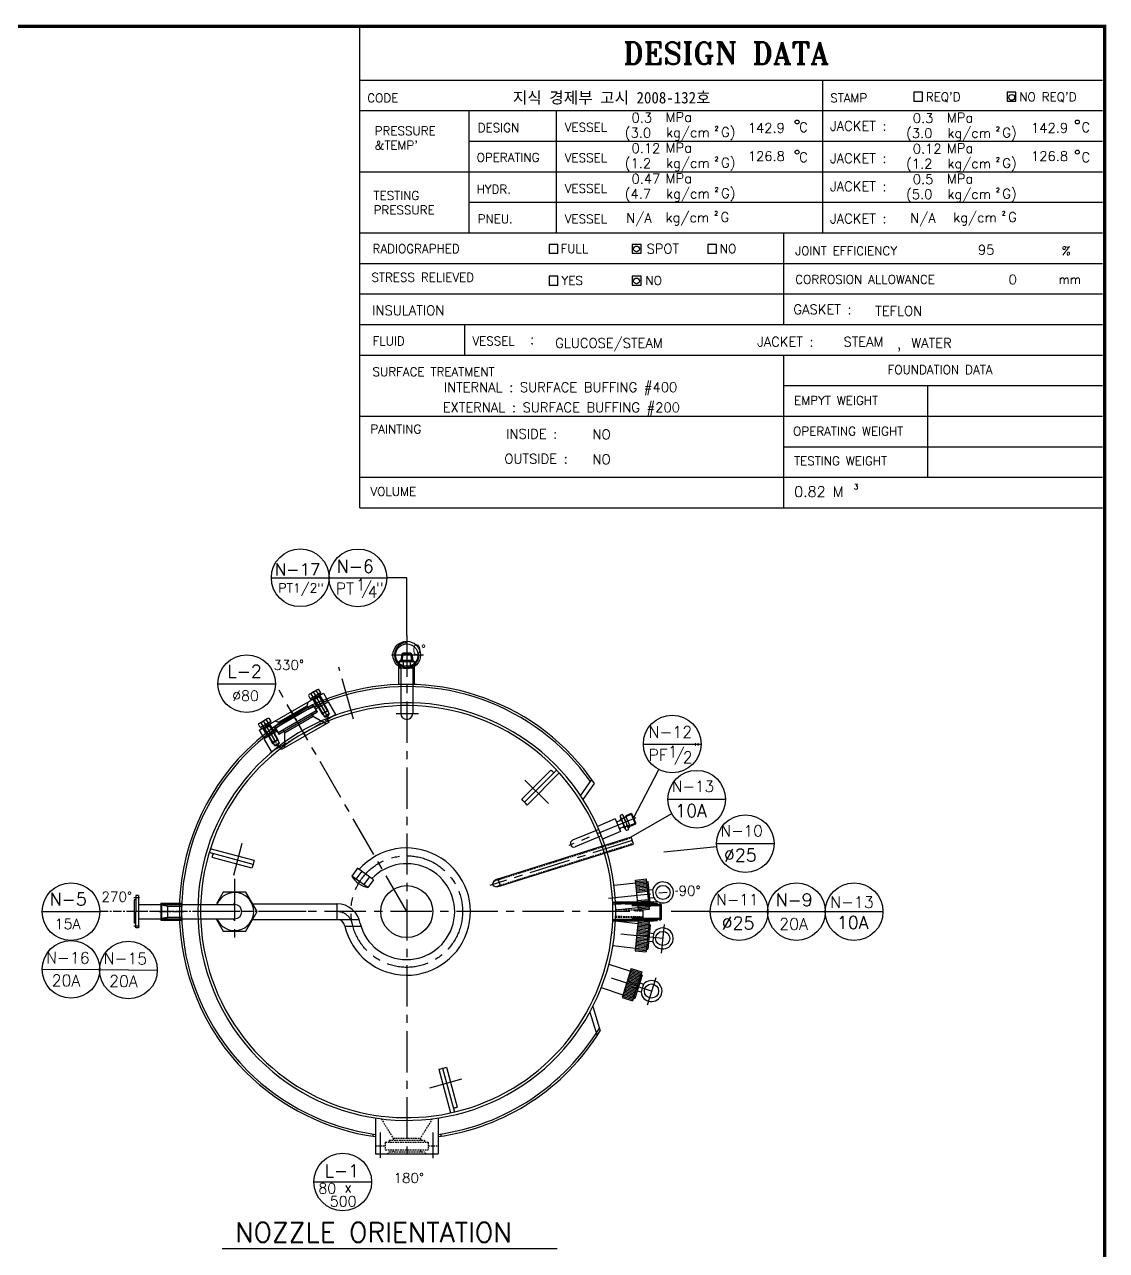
# Model space of a CAD drawing. Extents: x -3 to 5049, y -3 to 3543.
# Drawn here: x 3081 to 5049, y 1312 to 3543 of the extents above; entities that cross this region are included whole.
import ezdxf
from ezdxf.enums import TextEntityAlignment as Align

# ---------------------------------------------------------------- set-up
doc = ezdxf.new("R2010")
doc.units = 0
doc.header["$LTSCALE"] = 12
doc.header["$MEASUREMENT"] = 0
doc.linetypes.add('CENTER', pattern=[2, 1.25, -0.25, 0.25, -0.25])
doc.linetypes.add('HIDDEN', pattern=[0.375, 0.25, -0.125])
doc.layers.get('0').update_dxf_attribs({"linetype": 'CONTINUOUS'})
doc.layers.get('DEFPOINTS').update_dxf_attribs({"linetype": 'CONTINUOUS'})
for name, color, linetype in [('1', 1, 'CENTER'), ('2', 2, 'HIDDEN'), ('4', 4, 'CONTINUOUS'), ('5', 1, 'CONTINUOUS'), ('C1', 1, 'CENTER'), ('CENTER', 1, 'CENTER'), ('DIM', 2, 'CONTINUOUS'), ('HIDDEN', 2, 'HIDDEN'), ('REV', 7, 'CONTINUOUS'), ('THIN', 3, 'CONTINUOUS')]:
    doc.layers.add(name, color=color, linetype=linetype)
doc.layers.add('치수선', color=4, linetype='CONTINUOUS', lineweight=5)
doc.styles.add('H', font='')
doc.styles.add('ROMANS', font='romans.shx')
doc.styles.add('ROMANT', font='romant', dxfattribs={"height": 3.5})
doc.styles.get('H').set_extended_font_data('DotumChe')

msp = doc.modelspace()

# ---------------------------------------------------------------- hatches: boundary and pattern name
at = {"layer": 'DIM', "lineweight": -2}
h = msp.add_hatch(color=256, dxfattribs=at)
h.paths.add_polyline_path([(3596.73, 2300.52), (3598.23, 2297.92), (3606.89, 2302.92), (3605.39, 2305.52)])
h.paths.add_polyline_path([(3546.27, 2267.92), (3544.77, 2270.52), (3536.11, 2265.52), (3537.61, 2262.92)])
h = msp.add_hatch(color=256, dxfattribs=at)
h.paths.add_polyline_path([(3603.23, 2289.26), (3604.73, 2286.66), (3613.39, 2291.66), (3611.89, 2294.26)])
h.paths.add_polyline_path([(3552.77, 2256.66), (3551.27, 2259.26), (3542.61, 2254.26), (3544.11, 2251.66)])

# ---------------------------------------------------------------- linework, layer by layer
at = {"color": 7, "lineweight": -2}
msp.add_line((3691.52, 2663.38), (3691.52, 3539.79), dxfattribs=at)
at = {"color": 4, "lineweight": -2}
for p, q in [((3691.52, 3441.88), (5041.98, 3441.88)), ((4533.57, 3163.85), (4533.57, 3441.88)), ((3691.52, 3386.28), (5041.98, 3386.28)), ((3890.12, 3163.85), (3890.12, 3386.28)), ((4049, 3163.85), (4049, 3386.28)), ((3890.12, 3330.67), (5041.98, 3330.67)), ((3691.52, 3275.06), (5041.98, 3275.06)), ((3890.12, 3219.45), (5041.98, 3219.45)), ((3691.52, 3163.85), (5041.98, 3163.85)), ((4462.08, 2997.03), (4462.08, 3163.85)), ((3691.52, 3108.24), (5041.98, 3108.24)), ((3691.52, 3052.63), (5041.98, 3052.63)), ((3691.52, 2997.03), (5041.98, 2997.03)), ((3882.18, 2941.42), (3882.18, 2997.03)), ((3691.52, 2941.42), (5041.98, 2941.42)), ((4462.08, 2663.38), (4462.08, 2941.42)), ((4462.08, 2885.81), (5041.98, 2885.81)), ((4724.23, 2718.99), (4724.23, 2885.81)), ((3691.52, 2830.2), (5041.98, 2830.2)), ((4462.08, 2774.6), (5041.98, 2774.6)), ((3691.52, 2718.99), (5041.98, 2718.99)), ((4192.81, 1983.37), (4212.72, 1985.45)), ((4193.05, 1980.88), (4212.98, 1982.96)), ((4193.29, 1978.39), (4213.19, 1980.47)), ((4193.54, 1975.9), (4213.44, 1977.98)), ((4193.78, 1973.42), (4213.68, 1975.49)), ((4194.03, 1970.93), (4213.92, 1973)), ((4194.27, 1968.44), (4214.17, 1970.51)), ((4194.51, 1965.95), (4214.41, 1968.02)), ((4194.76, 1963.46), (4214.66, 1965.53)), ((4196.22, 1948.53), (4216.12, 1950.6)), ((4196.46, 1946.04), (4216.36, 1948.11)), ((4196.71, 1943.55), (4216.6, 1945.62)), ((4196.95, 1941.06), (4216.85, 1943.13)), ((4197.19, 1938.57), (4217.09, 1940.64)), ((4197.41, 1936.08), (4217.3, 1938.15)), ((4197.68, 1933.59), (4217.56, 1935.66)), ((4196.05, 1897.14), (4215.95, 1895.03)), ((4196.3, 1899.63), (4216.2, 1897.52)), ((4196.55, 1902.12), (4216.45, 1900.01)), ((4196.8, 1904.61), (4216.7, 1902.49)), ((4197.02, 1907.1), (4216.91, 1904.99)), ((4197.3, 1909.59), (4217.18, 1907.47)), ((4193.81, 1874.75), (4213.71, 1872.63)), ((4194.06, 1877.24), (4213.96, 1875.12)), ((4194.31, 1879.73), (4214.21, 1877.61)), ((4194.56, 1882.21), (4214.46, 1880.1)), ((4195.06, 1887.19), (4214.95, 1885.08)), ((4195.31, 1889.68), (4215.2, 1887.56)), ((4195.56, 1892.17), (4215.45, 1890.05)), ((4195.81, 1894.66), (4215.7, 1892.54)), ((4192.32, 1859.82), (4212.23, 1857.7)), ((4192.57, 1862.31), (4212.5, 1860.19)), ((4192.82, 1864.79), (4212.71, 1862.68)), ((4193.07, 1867.28), (4212.96, 1865.17)), ((4193.32, 1869.77), (4213.21, 1867.66)), ((4193.57, 1872.26), (4213.46, 1870.14)), ((4179.59, 1808.23), (4198.61, 1802.03)), ((4180.35, 1810.61), (4199.37, 1804.41)), ((4181.11, 1813), (4200.13, 1806.79)), ((4181.87, 1815.38), (4200.89, 1809.17)), ((4182.63, 1817.76), (4201.65, 1811.56)), ((4183.36, 1820.15), (4202.38, 1813.95)), ((4184.15, 1822.53), (4203.16, 1816.33)), ((4172.74, 1786.79), (4191.76, 1780.59)), ((4173.5, 1789.17), (4192.52, 1782.97)), ((4174.26, 1791.56), (4193.28, 1785.35)), ((4175.02, 1793.94), (4194.04, 1787.73)), ((4175.78, 1796.32), (4194.8, 1790.11)), ((4177.3, 1801.08), (4196.32, 1794.88)), ((4178.06, 1803.47), (4197.08, 1797.26)), ((4178.82, 1805.85), (4197.85, 1799.64)), ((4168.93, 1774.88), (4187.97, 1768.67)), ((4169.69, 1777.26), (4188.74, 1771.05)), ((4170.46, 1779.64), (4189.48, 1773.44)), ((4171.22, 1782.03), (4190.24, 1775.82)), ((4171.98, 1784.41), (4191, 1778.2))]:
    msp.add_line(p, q, dxfattribs=at)
at = {"lineweight": -2}
for p, q in [((3691.52, 2663.38), (5041.98, 2663.38)), ((3767.67, 2396.98), (3765.67, 2385.38)), ((3769.93, 2399.11), (3767.67, 2396.98)), ((3785.58, 2396.98), (3767.67, 2396.98)), ((3769.93, 2399.11), (3767.82, 2385.38)), ((3783.31, 2399.11), (3769.93, 2399.11)), ((3785.58, 2396.98), (3783.31, 2399.11)), ((3783.31, 2399.11), (3785.45, 2385.38)), ((3785.58, 2396.98), (3787.6, 2385.38)), ((3762.99, 2383.69), (3764.71, 2385.38)), ((3762.99, 2383.69), (3762.99, 2372.23)), ((3762.99, 2383.69), (3790.17, 2383.69)), ((3762.99, 2372.23), (3790.17, 2372.23)), ((3765.67, 2385.38), (3764.71, 2385.38)), ((3765.58, 2372.23), (3765.59, 2289.25)), ((3788.45, 2385.38), (3765.67, 2385.38)), ((3770.17, 2383.69), (3770.17, 2372.23)), ((3782.98, 2383.69), (3782.98, 2372.23)), ((3787.51, 2372.23), (3787.51, 2289.25)), ((3790.17, 2383.69), (3788.45, 2385.38)), ((3790.17, 2383.69), (3790.17, 2372.23)), ((3985.9, 2132.89), (4038.87, 2185.99)), ((3990.81, 2127.74), (4049.11, 2186.17)), ((3995.6, 2122.46), (4053.95, 2180.95)), ((4092.67, 2139.5), (4113.2, 2168.72)), ((4097.37, 2132.28), (4118.07, 2161.74)), ((4155.67, 2097.14), (4123.28, 2083.7)), ((4155.67, 2097.14), (4165.25, 2074.07)), ((4165.25, 2074.07), (4132.86, 2060.63)), ((4188.73, 2051.33), (4184.58, 2064.49)), ((3496.98, 2014.58), (3417.22, 2035.85)), ((3499.16, 2021.37), (3419.32, 2042.66)), ((3494.97, 2007.76), (3422.5, 2027.08)), ((3687.18, 2007.62), (3676.65, 1993.28)), ((3705.82, 1972.14), (3676.66, 1993.28)), ((3694.64, 2002.14), (3684.11, 1987.8)), ((3716.35, 1986.48), (3687.18, 2007.62)), ((3708.9, 1991.96), (3698.37, 1977.62)), ((3716.36, 1986.49), (3705.82, 1972.14)), ((4192.56, 1985.86), (4212.46, 1987.93)), ((4197.92, 1931.1), (4192.56, 1985.86)), ((4217.82, 1933.18), (4212.46, 1987.93)), ((4153.5, 1976.76), (4193.05, 1980.88)), ((4212.95, 1982.96), (4215.44, 1983.21)), ((4212.95, 1982.96), (4212.98, 1982.96)), ((4219.82, 1938.41), (4215.44, 1983.23)), ((4216.9, 1968.28), (4224.36, 1969.06)), ((4225.82, 1954.12), (4224.36, 1969.06)), ((3288.42, 1941.58), (3463.51, 1941.59)), ((3329.56, 1944.17), (3367.24, 1944.17)), ((3329.56, 1944.17), (3329.56, 1913.04)), ((3330.31, 1940.6), (3329.56, 1941.35)), ((3330.31, 1940.6), (3329.56, 1941.35)), ((3460.8, 1942.83), (3463.51, 1942.83)), ((3496.37, 1942.83), (3649.72, 1942.83)), ((4218.36, 1953.35), (4225.82, 1954.12)), ((3330.31, 1940.6), (3341.75, 1938.59)), ((3330.31, 1940.6), (3330.31, 1916.6)), ((3341.75, 1939.35), (3341.75, 1917.86)), ((3341.75, 1938.59), (3367.14, 1938.59)), ((4156.27, 1931.79), (4197.44, 1936.08)), ((4196.71, 1936), (4197.44, 1936.08)), ((4197.92, 1931.1), (4217.82, 1933.18)), ((4217.34, 1938.15), (4219.82, 1938.41)), ((3288.42, 1915.28), (3463.51, 1915.28)), ((3330.31, 1916.6), (3329.56, 1915.85)), ((3329.56, 1913.04), (3367.28, 1913.04)), ((3330.31, 1916.6), (3341.75, 1918.62)), ((3341.75, 1918.62), (3367.14, 1918.62)), ((3460.8, 1914.37), (3463.51, 1914.37)), ((3496.37, 1914.37), (3690.48, 1914.37)), ((4155.89, 1911.47), (4197.05, 1907.1)), ((4197.55, 1912.08), (4192.07, 1857.33)), ((4197.55, 1912.08), (4217.44, 1909.96)), ((4217.44, 1909.96), (4211.97, 1855.21)), ((4219.43, 1904.72), (4214.95, 1859.91)), ((4219.43, 1904.72), (4216.91, 1904.99)), ((4216.44, 1874.86), (4223.91, 1874.06)), ((4217.94, 1889.79), (4225.4, 1888.99)), ((4225.4, 1888.99), (4223.91, 1874.06)), ((4151.2, 1866.7), (4192.57, 1862.31)), ((4192.07, 1857.33), (4211.97, 1855.21)), ((4212.46, 1860.19), (4214.95, 1859.93)), ((4212.46, 1860.19), (4212.5, 1860.19)), ((4144.04, 1832.98), (4183.39, 1820.14)), ((4184.91, 1824.91), (4168.17, 1772.5)), ((4184.91, 1824.91), (4203.93, 1818.7)), ((4203.93, 1818.7), (4187.19, 1766.29)), ((4204.79, 1813.16), (4191.09, 1770.27)), ((4204.79, 1813.16), (4202.38, 1813.95)), ((4130.14, 1790.16), (4169.69, 1777.26)), ((4200.22, 1798.87), (4207.36, 1796.54)), ((4207.36, 1796.54), (4202.79, 1782.25)), ((4168.17, 1772.5), (4187.19, 1766.29)), ((4188.71, 1771.06), (4188.74, 1771.05)), ((4188.71, 1771.06), (4191.09, 1770.28)), ((4195.66, 1784.57), (4202.79, 1782.25)), ((4109.59, 1745.6), (4122.83, 1702.59)), ((4114.89, 1755.59), (4128.46, 1711.47)), ((3834.93, 1641.99), (3856.41, 1562.2)), ((3841.89, 1643.49), (3863.35, 1563.79)), ((3848.81, 1645.17), (3868.3, 1572.74)), ((3719.64, 1552.89), (3719.64, 1487.7)), ((3833.48, 1552.89), (3833.48, 1487.7)), ((3714.64, 1523.81), (3714.64, 1519.77)), ((3838.48, 1523.81), (3838.48, 1519.77)), ((3440.69, 1315.57), (4050.09, 1315.57))]:
    msp.add_line(p, q, dxfattribs=at)
at = {"color": 1, "linetype": 'CENTER', "lineweight": -2, "ltscale": 5}
for p, q in [((3776.56, 2430.84), (3776.56, 1487.7)), ((4232.45, 1945.6), (4151.17, 1945.6)), ((4232.45, 1942.8), (4151.29, 1942.8)), ((4182.23, 1928.6), (3312.4, 1928.6)), ((4232.45, 1911.6), (4151.17, 1911.6)), ((4232.45, 1914.4), (4151.29, 1914.4))]:
    msp.add_line(p, q, dxfattribs=at)
at = {"color": 1, "lineweight": -2, "ltscale": 5.1}
for p, q in [((3991.03, 2167.59), (4034.1, 2125.42)), ((3462.36, 1994.84), (3477.35, 2053.23)), ((3876.29, 1623.38), (3818.24, 1607.16))]:
    msp.add_line(p, q, dxfattribs=at)
at = {"color": 1, "linetype": 'CENTER', "lineweight": -2, "ltscale": 5.1}
for p, q in [((3463.51, 1988.48), (3463.51, 1870.72)), ((4143.66, 1953.11), (4269.48, 1966.21)), ((4244.59, 1904.92), (4239.39, 1853.02)), ((4242.06, 1879.68), (4149.51, 1889.41)), ((4221.72, 1783.96), (4133.21, 1812.72)), ((4229.43, 1808.13), (4213.56, 1758.44)), ((3728.16, 1526.62), (3728.16, 1480.47)), ((3823.97, 1526.62), (3823.97, 1480.12))]:
    msp.add_line(p, q, dxfattribs=at)
at = {"color": 6, "linetype": 'CENTER', "lineweight": -2, "ltscale": 5}
for p, q in [((4151.17, 1945.6), (4236.56, 1945.6)), ((4151.17, 1911.6), (4236.56, 1911.6))]:
    msp.add_line(p, q, dxfattribs=at)
at = {"color": 5, "linetype": 'Continuous', "lineweight": -2}
for p, q in [((4185.84, 1941.98), (4239.88, 1941.77)), ((4185.83, 1914.78), (4239.85, 1914.57))]:
    msp.add_line(p, q, dxfattribs=at)
at = {"color": 6, "lineweight": -2}
msp.add_line((4236.56, 1945.6), (4236.56, 1911.6), dxfattribs=at)
at = {"color": 2, "linetype": 'HIDDEN', "lineweight": -2}
for p, q in [((3730.08, 1551.46), (3751.66, 1516.28)), ((3823.04, 1551.46), (3801.46, 1516.28)), ((3719.64, 1502.17), (3737.43, 1502.17)), ((3737.43, 1509.16), (3815.69, 1509.16)), ((3737.43, 1509.16), (3737.43, 1494.82)), ((3744.54, 1512.72), (3808.58, 1512.72)), ((3744.54, 1512.72), (3744.54, 1509.16)), ((3751.66, 1516.28), (3751.66, 1512.72)), ((3751.66, 1516.28), (3801.46, 1516.28)), ((3801.46, 1516.28), (3801.46, 1512.72)), ((3808.58, 1512.72), (3808.58, 1509.16)), ((3815.69, 1509.16), (3815.69, 1494.82)), ((3815.69, 1502.17), (3833.48, 1502.17)), ((3737.43, 1494.82), (3815.69, 1494.82)), ((3740.99, 1487.7), (3744.54, 1491.26)), ((3744.54, 1491.26), (3808.58, 1491.26)), ((3751.66, 1494.82), (3751.66, 1491.26)), ((3801.46, 1494.82), (3801.46, 1491.26)), ((3812.13, 1487.7), (3808.58, 1491.26))]:
    msp.add_line(p, q, dxfattribs=at)
at = {"color": 7, "linetype": 'Continuous', "lineweight": -2}
msp.add_line((3719.64, 1487.7), (3833.48, 1487.7), dxfattribs=at)
at = {"lineweight": -2, "const_width": 6.36}
msp.add_lwpolyline([(0, 3539.79), (5045.96, 3539.79), (5045.96, 0), (0, 0), (0, 3539.79)], dxfattribs=at)
at = {"lineweight": -2}
for points in [[(3442.97, 1964.18), (3430.65, 1942.83)], [(3430.65, 1914.37), (3442.97, 1893.03), (3484.05, 1893.03), (3504.59, 1928.6), (3484.05, 1964.18), (3442.97, 1964.18)]]:
    msp.add_lwpolyline(points, dxfattribs=at)
at = {"color": 1, "linetype": 'CENTER', "lineweight": -2, "ltscale": 5}
msp.add_circle((3776.56, 1928.6), 101.5, dxfattribs=at)
at = {"lineweight": -2}
for centre in [(4242.5, 1963.4), (4242.06, 1879.68), (4221.72, 1783.96)]:
    msp.add_circle(centre, 12.91, dxfattribs=at)
for centre, radius, start, end in [((3776.56, 1928.6), 409.5, 105.50279, 180), ((3776.56, 1928.6), 413.5, 105.50279, 134.94663), ((3776.56, 1928.6), 413.5, 34.31923, 105.50279), ((3776.56, 1928.6), 409.5, 35.30162, 105.50279), ((3776.56, 1928.6), 380, 225.00171, 180), ((3776.56, 1928.6), 375, 0, 225.00171), ((3776.56, 1928.6), 413.5, 134.94663, 180), ((3776.56, 1928.6), 367.5, 43.34707, 44.45656), ((3776.56, 1928.6), 292.5, 41.51001, 44.29961), ((3776.56, 1928.6), 367.5, 163.34707, 164.45656), ((3776.56, 1928.6), 115.75, 193.11786, 138.35168), ((3776.56, 1928.6), 292.5, 161.51001, 164.29961), ((3776.46, 1928.43), 87.3, 194.40073, 136.34529), ((4242.5, 1963.4), 19.12, 209.05166, 162.84197), ((4021.11, 1929.07), 654.05, 178.67718, 181.40405), ((3649.72, 1900.15), 42.69, 8.84988, 90), ((3776.56, 1928.6), 413.5, 180, 225.00171), ((3776.56, 1928.6), 409.5, 180, 225.00171), ((3776.56, 1928.6), 380, 180, 225.00171), ((3776.56, 1928.6), 375, 225.00171, 0), ((3649.72, 1900.15), 14.23, 8.84988, 90), ((4242.06, 1879.68), 19.12, 197.03576, 150.82607), ((4221.72, 1783.96), 19.12, 185.03576, 138.82607), ((3776.56, 1928.6), 409.5, 277.98969, 328.81647), ((3776.56, 1928.6), 413.5, 277.9119, 328.32432), ((3776.56, 1928.6), 413.5, 225.00171, 262.0881), ((3776.56, 1928.6), 409.5, 225.00171, 262.01031), ((3776.56, 1928.6), 292.5, 281.51001, 284.29961), ((3776.56, 1928.6), 367.5, 283.34707, 284.45656)]:
    msp.add_arc(centre, radius, start, end, dxfattribs=at)
at = {"color": 5, "lineweight": -2}
msp.add_arc((3776.56, 1928.6), 463.5, 358.26522, 1.62804, dxfattribs=at)
at = {"color": 1, "linetype": 'CENTER', "lineweight": -2, "ltscale": 5}
msp.add_arc((3649.72, 1900.1), 28.5, 12.66386, 90, dxfattribs=at)
at = {"color": 2, "lineweight": -2}
msp.add_arc((3776.56, 1928.6), 430, 358.58335, 0.42223, dxfattribs=at)
at = {"lineweight": -2}
msp.add_ellipse((3945.2, 1981.78), major_axis=(-12.4, -3.91), ratio=0.5307692, start_param=4.712389, end_param=7.8539816, dxfattribs=at)
at = {"layer": '1', "color": 1, "linetype": 'CENTER', "lineweight": -2, "ltscale": 5.1}
msp.add_line((3679.49, 2278.57), (3653.22, 2373.25), dxfattribs=at)
at = {"layer": '1', "lineweight": -2}
for p, q in [((3545.79, 2228.38), (3632.55, 2278.47)), ((3593.78, 1928.6), (3217.92, 1928.6)), ((3326.37, 1928.6), (3370.57, 1928.6))]:
    msp.add_line(p, q, dxfattribs=at)
at = {"layer": '2', "color": 1, "linetype": 'CENTER', "lineweight": -2, "ltscale": 5}
msp.add_line((3776.56, 1928.6), (3537.41, 2343.38), dxfattribs=at)
at = {"layer": '2', "color": 2, "lineweight": -2}
for p, q in [((3935.57, 1984.25), (4185.08, 2062.91)), ((3938.73, 1974.23), (4188.24, 2052.9)), ((4156.42, 1920.06), (4189.94, 1919.77)), ((4156.53, 1932.21), (4190.05, 1931.92)), ((4189.94, 1919.77), (4206.45, 1919.62)), ((4190.03, 1930.27), (4206.54, 1930.12)), ((4156.41, 1918.41), (4189.93, 1918.12))]:
    msp.add_line(p, q, dxfattribs=at)
at = {"layer": '2', "color": 6, "lineweight": -2, "ltscale": 5}
for p, q in [((4151.29, 1942.8), (4236.56, 1942.8)), ((4151.29, 1914.4), (4236.56, 1914.4))]:
    msp.add_line(p, q, dxfattribs=at)
at = {"layer": '2', "color": 5, "linetype": 'Continuous', "lineweight": -2}
for p, q in [((4185.9, 1939.88), (4239.87, 1939.67)), ((4185.89, 1916.88), (4239.86, 1916.67))]:
    msp.add_line(p, q, dxfattribs=at)
at = {"layer": '4', "color": 4, "lineweight": -2}
for p, q in [((3530.81, 2536.08), (3635.32, 2536.08)), ((3635.32, 2536.08), (3739.83, 2536.08)), ((3432.91, 2343.38), (3537.41, 2343.38)), ((4207.09, 2233.55), (4311.6, 2233.52)), ((4251.66, 2133.08), (4356.17, 2133.08)), ((4186.54, 2106.16), (4175.47, 2101.57)), ((4193.43, 2089.56), (4182.36, 2084.96)), ((4340.18, 2052.25), (4444.69, 2052.25)), ((3113.41, 1928.6), (3217.92, 1928.6)), ((4328.74, 1928.6), (4433.25, 1928.6)), ((4433.25, 1928.6), (4537.76, 1928.6)), ((4537.76, 1928.6), (4642.26, 1928.6)), ((3113.64, 1824.09), (3218.14, 1822.95)), ((3218.14, 1822.95), (3322.64, 1821.82)), ((3607.69, 1436.72), (3712.2, 1436.72))]:
    msp.add_line(p, q, dxfattribs=at)
at = {"layer": '4', "lineweight": -2}
for p, q in [((3776.56, 2536.08), (3739.83, 2536.08)), ((3776.56, 2430.84), (3776.56, 2536.08)), ((4188.6, 2097.29), (4235.17, 2186.97)), ((4164.83, 2094.45), (4166.28, 2097.65)), ((4157.11, 2093.68), (4160.25, 2092.55)), ((4157.33, 2093.14), (4159.66, 2092.3)), ((4157.56, 2092.6), (4159.06, 2092.06)), ((4157.78, 2092.05), (4158.47, 2091.81)), ((4163.98, 2077.12), (4165.23, 2080.55)), ((4165.42, 2094.7), (4166.5, 2097.1)), ((4166.01, 2094.94), (4166.73, 2096.55)), ((4166.59, 2095.18), (4166.96, 2096)), ((4173.31, 2080.71), (4169.52, 2082.34)), ((4173.07, 2081.29), (4170.08, 2082.57)), ((4172.83, 2081.86), (4170.64, 2082.8)), ((4172.59, 2082.44), (4171.2, 2083.03)), ((4172.35, 2083.01), (4171.76, 2083.27)), ((4180.23, 2082.95), (4180.76, 2084.41)), ((4180.6, 2082.06), (4181.57, 2084.75)), ((4180.97, 2081.17), (4182.39, 2085.09)), ((3649.72, 1942.83), (3649.72, 1914.37)), ((3663.78, 1902.33), (3693.36, 1902.33))]:
    msp.add_line(p, q, dxfattribs=at)
at = {"layer": '4', "color": 1, "linetype": 'CENTER', "lineweight": -2, "ltscale": 5.1}
for p, q in [((3806.8, 2395.34), (3748.73, 2395.5)), ((3757.38, 2289.25), (3797.97, 2289.25)), ((4193.31, 2099.24), (4071.56, 2048.71))]:
    msp.add_line(p, q, dxfattribs=at)
at = {"layer": '4', "color": 6, "lineweight": -2}
for p, q in [((3762.19, 2341.93), (3762.28, 2374.78)), ((3790.65, 2341.85), (3790.73, 2374.7))]:
    msp.add_line(p, q, dxfattribs=at)
at = {"layer": '4', "color": 7, "lineweight": -2}
for p, q in [((4168.64, 2105.22), (4164.78, 2103.62)), ((4164.78, 2103.62), (4164.86, 2101.06)), ((4164.86, 2101.06), (4169.69, 2089.43)), ((4171.14, 2098.91), (4167.49, 2097.39)), ((4168.64, 2105.22), (4170.4, 2103.36)), ((4170.4, 2103.36), (4175.22, 2091.73)), ((4175.77, 2100.83), (4172.08, 2099.3)), ((4184.58, 2106.97), (4174.89, 2102.95)), ((4182.93, 2083.58), (4174.89, 2102.95)), ((4192.62, 2087.6), (4184.58, 2106.97)), ((4184.58, 2106.97), (4186.54, 2106.16)), ((4193.43, 2089.56), (4186.54, 2106.16)), ((4125.79, 2078.25), (4078.16, 2058.47)), ((4157.97, 2091.6), (4167.2, 2095.43)), ((4162.95, 2079.61), (4172.17, 2083.44)), ((4174.51, 2077.81), (4169.69, 2089.43)), ((4177.42, 2083.78), (4173.77, 2082.26)), ((4176.27, 2075.94), (4174.51, 2077.81)), ((4180.05, 2080.11), (4175.22, 2091.73)), ((4180.13, 2077.54), (4176.27, 2075.94)), ((4182.05, 2085.7), (4178.36, 2084.17)), ((4180.13, 2077.54), (4180.05, 2080.11)), ((4192.62, 2087.6), (4182.93, 2083.58)), ((4192.62, 2087.6), (4193.43, 2089.56)), ((3943.12, 1988.36), (4184.58, 2064.49)), ((4130.77, 2066.25), (4083.13, 2046.48)), ((3947.27, 1975.19), (4188.73, 2051.33)), ((3281.01, 1949.73), (3281.01, 1907.48)), ((3283.61, 1949.73), (3281.01, 1949.73)), ((3283.61, 1958.16), (3283.61, 1928.6)), ((3288.42, 1958.16), (3283.61, 1958.16)), ((3288.42, 1958.16), (3288.42, 1899.04)), ((3283.61, 1899.04), (3283.61, 1928.6)), ((3283.61, 1907.48), (3281.01, 1907.48)), ((3288.42, 1899.04), (3283.61, 1899.04))]:
    msp.add_line(p, q, dxfattribs=at)
at = {"layer": '4', "color": 1, "linetype": 'CENTER', "lineweight": -2, "ltscale": 5}
msp.add_line((4186.66, 2057.91), (3927.57, 1976.22), dxfattribs=at)
at = {"layer": '4', "color": 1, "linetype": 'CENTER', "lineweight": -2}
for p, q in [((3280.19, 1954.52), (3290.82, 1954.52)), ((3280.19, 1902.69), (3290.82, 1902.69))]:
    msp.add_line(p, q, dxfattribs=at)
at = {"layer": '4', "color": 2, "lineweight": -2}
for p, q in [((4190.05, 1931.92), (4206.56, 1931.77)), ((4189.93, 1918.12), (4206.44, 1917.97))]:
    msp.add_line(p, q, dxfattribs=at)
at = {"layer": '4', "lineweight": -2}
for points in [[(4698.68, 3419.63), (4698.68, 3403.74), (4714.57, 3403.74), (4714.57, 3419.63)], [(4868.65, 3419.63), (4868.65, 3403.74), (4884.54, 3403.74), (4884.54, 3419.63)], [(4035.34, 3142.93), (4035.34, 3127.04), (4051.22, 3127.04), (4051.22, 3142.93)], [(4186.81, 3142.93), (4186.81, 3127.04), (4202.7, 3127.04), (4202.7, 3142.93)], [(4324.25, 3142.93), (4324.25, 3127.04), (4340.13, 3127.04), (4340.13, 3142.93)], [(4035.34, 3084.74), (4035.34, 3068.86), (4051.22, 3068.86), (4051.22, 3084.74)], [(4186.81, 3084.74), (4186.81, 3068.86), (4202.7, 3068.86), (4202.7, 3084.74)]]:
    msp.add_lwpolyline(points, close=True, dxfattribs=at)
for centre, radius in [((4876.78, 3410.4), 5.24), ((4486.56, 3365.49), 3.56), ((4996.16, 3365.49), 3.56), ((4486.56, 3310.74), 3.56), ((4996.16, 3310.74), 3.56), ((4194.43, 3134.56), 5.24), ((4194.43, 3076.41), 5.24), ((3582.85, 2536.08), 52.47), ((3687.79, 2535.94), 52.47), ((3485.38, 2343.24), 52.47), ((4259.35, 2233.53), 52.47), ((4303.92, 2133.08), 52.47), ((4392.44, 2052.25), 52.47), ((3165.89, 1928.47), 52.47), ((4381, 1928.6), 52.47), ((4485.28, 1928.6), 52.47), ((4590.23, 1928.6), 52.47), ((3165.89, 1823.52), 52.47), ((3270.39, 1822.39), 52.47), ((3660.16, 1436.59), 52.47)]:
    msp.add_circle(centre, radius, dxfattribs=at)
at = {"layer": '4', "color": 6, "lineweight": -2}
for radius in [25.11, 20.37]:
    msp.add_circle((3776.56, 2395.42), radius, dxfattribs=at)
at = {"layer": '4', "color": 7, "lineweight": -2}
msp.add_circle((3776.56, 1928.6), 47.23, dxfattribs=at)
at = {"layer": '4', "color": 6, "lineweight": -2}
msp.add_arc((3776.56, 2395.42), 22.37, 89.84773, 359.84773, dxfattribs=at)
at = {"layer": '4', "color": 7, "lineweight": -2}
for centre, radius, start, end in [((3776.55, 2289.25), 10.96, 180, 0), ((4174.04, 2105), 9.99, 203.19339, 228.90448), ((4200.55, 2102.25), 33.42, 188.35327, 202.54191), ((4161.12, 2099.64), 9.99, 356.17935, 21.89044), ((4144.35, 2078.92), 33.42, 22.54191, 36.73055), ((4200.55, 2102.25), 33.42, 202.54191, 216.73055), ((4183.78, 2081.53), 9.99, 176.17935, 201.89044), ((4144.35, 2078.92), 33.42, 8.35327, 22.54191), ((4170.86, 2076.17), 9.99, 23.19339, 48.90448), ((4080.65, 2052.48), 6.49, 112.54191, 292.54191), ((3715.72, 2016.5), 45.44, 210.72898, 257.42624), ((3463.51, 1928.44), 13.15, 270, 90)]:
    msp.add_arc(centre, radius, start, end, dxfattribs=at)
at = {"layer": '4', "lineweight": -2}
msp.add_arc((3463.51, 1928.6), 34.68, 204.22196, 155.77804, dxfattribs=at)
at = {"layer": '5', "lineweight": -2}
for p, q in [((3329.7, 1941.47), (3341.75, 1939.35)), ((3341.75, 1939.35), (3343.9, 1938.59)), ((3329.7, 1915.74), (3341.75, 1917.86)), ((3341.75, 1917.86), (3343.9, 1918.62))]:
    msp.add_line(p, q, dxfattribs=at)
at = {"layer": 'C1', "lineweight": -2}
msp.add_line((3947.27, 1975.19), (3943.12, 1988.36), dxfattribs=at)
at = {"layer": 'CENTER', "lineweight": -2}
for p, q in [((3606.67, 2328.3), (3628.26, 2290.9)), ((3610.67, 2321.37), (3612.26, 2318.62)), ((3621.16, 2303.21), (3610.77, 2321.19)), ((3619.77, 2305.61), (3633.36, 2282.08)), ((3515.74, 2275.8), (3537.33, 2238.4)), ((3565.31, 2294.94), (3593.94, 2245.34)), ((3519.74, 2268.87), (3521.33, 2266.12)), ((3530.23, 2250.71), (3519.84, 2268.69)), ((3528.84, 2253.11), (3542.43, 2229.58))]:
    msp.add_line(p, q, dxfattribs=at)
at = {"layer": 'DEFPOINTS', "color": 0, "linetype": 'ByBlock', "lineweight": -2}
for p in [(3329.56, 1944.17), (3329.56, 1913.04)]:
    msp.add_point(p, dxfattribs=at)
at = {"layer": 'DIM', "lineweight": -2}
for p, q in [((3613.84, 2332.33), (3599.59, 2324.11)), ((3602.39, 2324.74), (3605.97, 2318.55)), ((3610.15, 2320.97), (3614.25, 2319.87)), ((3611.89, 2330.23), (3615.47, 2324.04)), ((3618.41, 2319.96), (3608.02, 2313.96)), ((3608.68, 2320.12), (3612.78, 2319.02)), ((3508.66, 2271.61), (3522.91, 2279.83)), ((3520.96, 2277.73), (3524.53, 2271.54)), ((3632.94, 2294.8), (3622.55, 2288.8)), ((3511.46, 2272.24), (3515.03, 2266.05)), ((3517.09, 2261.46), (3527.48, 2267.46)), ((3520.35, 2269.12), (3519.25, 2265.02)), ((3521.82, 2269.97), (3520.72, 2265.87)), ((3531.61, 2236.3), (3542.01, 2242.3))]:
    msp.add_line(p, q, dxfattribs=at)
for points in [[(3620.22, 2326.78), (3616.64, 2332.97, 0.3094011), (3611.89, 2330.23, 0.1547005), (3602.39, 2324.74, 0.3094011), (3597.64, 2322), (3601.22, 2315.81), (3620.22, 2326.78)], [(3510.28, 2263.31), (3506.71, 2269.5, -0.3094011), (3511.46, 2272.24, -0.1547005), (3520.96, 2277.73, -0.3094011), (3525.71, 2280.47), (3529.28, 2274.28), (3510.28, 2263.31)]]:
    msp.add_lwpolyline(points, format="xyb", dxfattribs=at)
for points in [[(3619.64, 2326.44), (3621.14, 2323.84), (3603.3, 2313.54), (3601.8, 2316.14), (3619.64, 2326.44)], [(3615.91, 2324.29), (3632.94, 2294.8), (3632.59, 2293.51), (3623.84, 2288.46), (3622.55, 2288.8), (3605.52, 2318.29)], [(3510.86, 2263.64), (3512.36, 2261.04), (3530.2, 2271.34), (3528.7, 2273.94), (3510.86, 2263.64)], [(3514.59, 2265.79), (3531.61, 2236.3), (3532.91, 2235.96), (3541.66, 2241.01), (3542.01, 2242.3), (3524.98, 2271.79)]]:
    msp.add_lwpolyline(points, dxfattribs=at)
at = {"layer": 'HIDDEN', "lineweight": -2}
for p, q in [((3616, 2324.34), (3617.5, 2321.74)), ((3605.43, 2318.24), (3606.93, 2315.64)), ((3514.5, 2265.74), (3516, 2263.14)), ((3525.07, 2271.84), (3526.57, 2269.24))]:
    msp.add_line(p, q, dxfattribs=at)
at = {"layer": 'REV', "lineweight": -2}
for p, q in [((3508.29, 2258.69), (3625.21, 2326.19)), ((3626.21, 2309.45), (3618.71, 2322.44)), ((3625.21, 2326.19), (3632.71, 2313.2)), ((3535.68, 2265.27), (3605.82, 2305.77)), ((3536.11, 2265.52), (3605.39, 2305.52)), ((3537.61, 2262.92), (3606.89, 2302.92)), ((3537.61, 2262.92), (3606.89, 2302.92)), ((3543.27, 2273.11), (3595.23, 2303.11)), ((3595.23, 2303.11), (3597.06, 2309.94)), ((3596.73, 2300.52), (3595.23, 2303.11)), ((3596.73, 2300.52), (3598.23, 2297.92)), ((3605.39, 2305.52), (3606.89, 2302.92)), ((3613.22, 2301.95), (3605.72, 2314.94)), ((3609.32, 2299.7), (3605.82, 2305.77)), ((3606.89, 2302.92), (3611.89, 2294.26)), ((3632.71, 2313.2), (3608.89, 2299.45)), ((3634.21, 2310.61), (3610.39, 2296.86)), ((3616.02, 2300.11), (3623.52, 2287.12)), ((3616.89, 2300.61), (3626.89, 2283.29)), ((3625.55, 2305.61), (3635.55, 2288.29)), ((3626.41, 2306.11), (3633.91, 2293.12)), ((3647.71, 2287.22), (3634.21, 2310.61)), ((3542.61, 2254.26), (3611.89, 2294.26)), ((3542.61, 2254.26), (3611.89, 2294.26)), ((3543.68, 2251.41), (3613.82, 2291.91)), ((3544.11, 2251.66), (3613.39, 2291.66)), ((3554.27, 2254.06), (3606.23, 2284.06)), ((3603.23, 2289.26), (3604.73, 2286.66)), ((3604.73, 2286.66), (3606.23, 2284.06)), ((3606.23, 2284.06), (3630.23, 2270.21)), ((3610.82, 2297.11), (3613.82, 2291.91)), ((3611.89, 2294.26), (3613.39, 2291.66)), ((3624.39, 2287.62), (3623.52, 2287.12)), ((3623.52, 2287.12), (3624.68, 2287.12)), ((3635.55, 2288.29), (3626.89, 2283.29)), ((3626.89, 2283.29), (3632.66, 2283.29)), ((3647.71, 2287.22), (3632.55, 2278.47)), ((3635.55, 2273.28), (3632.55, 2278.47)), ((3635.55, 2288.29), (3632.66, 2283.29)), ((3633.91, 2293.12), (3633.05, 2292.62)), ((3633.91, 2293.12), (3633.34, 2292.12)), ((3508.29, 2258.69), (3515.79, 2245.7)), ((3522.29, 2249.45), (3514.79, 2262.44)), ((3539.61, 2259.45), (3515.79, 2245.7)), ((3541.11, 2256.86), (3517.29, 2243.11)), ((3535.28, 2256.95), (3527.78, 2269.94)), ((3535.48, 2253.61), (3542.98, 2240.62)), ((3539.18, 2259.2), (3535.68, 2265.27)), ((3536.11, 2265.52), (3537.61, 2262.92)), ((3543.27, 2273.11), (3536.44, 2274.94)), ((3537.61, 2262.92), (3542.61, 2254.26)), ((3540.68, 2256.61), (3543.68, 2251.41)), ((3542.61, 2254.26), (3544.11, 2251.66)), ((3544.77, 2270.52), (3543.27, 2273.11)), ((3544.77, 2270.52), (3546.27, 2267.92)), ((3635.55, 2273.28), (3548.95, 2223.28)), ((3551.27, 2259.26), (3552.77, 2256.66)), ((3552.77, 2256.66), (3554.27, 2254.06)), ((3554.27, 2254.06), (3554.27, 2226.35)), ((3530.79, 2219.72), (3517.29, 2243.11)), ((3525.09, 2247.61), (3532.59, 2234.62)), ((3525.95, 2248.11), (3535.95, 2230.79)), ((3532.59, 2234.62), (3533.45, 2235.12)), ((3532.59, 2234.62), (3533.74, 2234.62)), ((3534.61, 2253.11), (3544.61, 2235.79)), ((3535.95, 2230.79), (3544.61, 2235.79)), ((3544.61, 2235.79), (3541.73, 2230.79)), ((3542.11, 2240.12), (3542.98, 2240.62)), ((3542.98, 2240.62), (3542.4, 2239.62)), ((3530.79, 2219.72), (3545.95, 2228.47)), ((3535.95, 2230.79), (3541.73, 2230.79)), ((3548.95, 2223.28), (3545.95, 2228.47))]:
    msp.add_line(p, q, dxfattribs=at)
at = {"layer": 'THIN', "lineweight": -2}
for points in [[(3617.59, 2321.38), (3617.59, 2319.49), (3632.59, 2293.51)], [(3607.2, 2315.38), (3608.84, 2314.44), (3623.84, 2288.46)], [(3516.27, 2262.88), (3517.91, 2261.94), (3532.91, 2235.96)], [(3526.66, 2268.88), (3526.66, 2266.99), (3541.66, 2241.01)]]:
    msp.add_lwpolyline(points, dxfattribs=at)
at = {"layer": '치수선', "lineweight": -2}
for p, q in [((4184.58, 2064.49), (4258.42, 2106.93)), ((4244.16, 2037.17), (4340.24, 2046.94)), ((4328.74, 1928.6), (4257.53, 1928.6))]:
    msp.add_line(p, q, dxfattribs=at)

# ---------------------------------------------------------------- texts
at = {"lineweight": -2, "style": 'ROMANS'}
msp.add_text('NOZZLE ORIENTATION', height=35.574, dxfattribs=at).set_placement((3464.33, 1327.04))
at = {"layer": '4', "color": 7, "lineweight": -2, "style": 'ROMANT'}
msp.add_text('DESIGN DATA', height=39.7194, dxfattribs=at).set_placement((4170.18, 3470.89))
at = {"layer": '4', "lineweight": -2}
for s, height, style, p in [('CODE', 15.888, 'ROMANS', (3704.7, 3401.36)), ('지식 경제부 고시 2008-132호', 20.9719, 'H', (3969.52, 3399.4)), ('STAMP', 15.888, 'ROMANS', (4546.82, 3401.36)), ("REQ'D", 15.888, 'ROMANS', (4720.65, 3403.29)), ("NO REQ'D", 15.888, 'ROMANS', (4890.62, 3403.29)), ('0.3', 17.477, 'ROMANS', (4185.29, 3364.73)), ('MPa', 17.477, 'ROMANS', (4247.41, 3365.6)), ('0.3', 17.477, 'ROMANS', (4696.85, 3363.86)), ('MPa', 17.477, 'ROMANS', (4758.97, 3364.73)), ('PRESSURE', 15.888, 'ROMANS', (3718.22, 3341.48)), ('DESIGN', 15.888, 'ROMANS', (3905.57, 3347.28)), ('VESSEL', 15.888, 'ROMANS', (4063.95, 3347.99)), ('(3.0', 17.477, 'ROMANS', (4173.11, 3337.32)), ('kg/cm', 17.477, 'ROMANS', (4248.28, 3337.78)), ('2', 7.94, 'ROMANS', (4336.74, 3349.78)), ('G)', 17.477, 'ROMANS', (4348.15, 3338.44)), ('142.9', 17.477, 'ROMANS', (4396.88, 3346.06)), ('C', 17.48, 'ROMANS', (4490.23, 3347.35)), ('JACKET :', 17.477, 'ROMANS', (4546.44, 3349.65)), ('(3.0', 17.477, 'ROMANS', (4684.67, 3336.45)), ('kg/cm', 17.477, 'ROMANS', (4759.84, 3336.91)), ('2', 7.94, 'ROMANS', (4848.3, 3348.91)), ('G)', 17.477, 'ROMANS', (4859.71, 3337.57)), ('142.9', 17.477, 'ROMANS', (4911.94, 3346.06)), ('C', 17.48, 'ROMANS', (5003.62, 3347.35)), ("&TEMP'", 15.888, 'ROMANS', (3718.22, 3315.38)), ('0.12', 17.477, 'ROMANS', (4185.29, 3309.12)), ('MPa', 17.477, 'ROMANS', (4247.41, 3309.99)), ('0.12', 17.477, 'ROMANS', (4696.85, 3308.25)), ('MPa', 17.477, 'ROMANS', (4758.97, 3309.12)), ('OPERATING', 15.888, 'ROMANS', (3903.64, 3293.2)), ('VESSEL', 15.888, 'ROMANS', (4063.95, 3292.39)), ('(1.2', 17.477, 'ROMANS', (4173.11, 3281.71)), ('kg/cm', 17.477, 'ROMANS', (4248.28, 3282.17)), ('2', 7.94, 'ROMANS', (4336.74, 3294.17)), ('G)', 17.477, 'ROMANS', (4348.15, 3282.83)), ('126.8', 17.477, 'ROMANS', (4396.88, 3294.67)), ('C', 17.48, 'ROMANS', (4490.23, 3292.59)), ('JACKET :', 17.477, 'ROMANS', (4546.44, 3290.81)), ('kg/cm', 17.477, 'ROMANS', (4759.84, 3281.3)), ('G)', 17.477, 'ROMANS', (4859.71, 3281.96)), ('126.8', 17.477, 'ROMANS', (4911.94, 3294.67)), ('C', 17.48, 'ROMANS', (5003.62, 3292.59)), ('(1.2', 17.477, 'ROMANS', (4684.67, 3280.84)), ('2', 7.94, 'ROMANS', (4848.3, 3293.3)), ('0.47', 17.477, 'ROMANS', (4185.29, 3253.52)), ('MPa', 17.477, 'ROMANS', (4247.41, 3254.39)), ('0.5', 17.477, 'ROMANS', (4696.85, 3252.65)), ('MPa', 17.477, 'ROMANS', (4758.97, 3253.52)), ('TESTING', 15.888, 'ROMANS', (3716.29, 3223.66)), ('HYDR.', 15.888, 'ROMANS', (3903.64, 3235.25)), ('VESSEL', 15.888, 'ROMANS', (4063.95, 3236.78)), ('(4.7', 17.477, 'ROMANS', (4173.11, 3226.1)), ('kg/cm', 17.477, 'ROMANS', (4248.28, 3226.56)), ('2', 7.94, 'ROMANS', (4336.74, 3238.57)), ('G)', 17.477, 'ROMANS', (4348.15, 3227.22)), ('JACKET :', 17.477, 'ROMANS', (4546.44, 3239.71)), ('(5.0', 17.477, 'ROMANS', (4684.67, 3225.23)), ('kg/cm', 17.477, 'ROMANS', (4759.84, 3225.69)), ('2', 7.94, 'ROMANS', (4848.3, 3237.7)), ('G)', 17.477, 'ROMANS', (4859.71, 3226.35)), ('PRESSURE', 15.888, 'ROMANS', (3716.29, 3197.56)), ('PNEU.', 15.888, 'ROMANS', (3905.57, 3181.17)), ('VESSEL', 15.888, 'ROMANS', (4063.95, 3181.17)), ('N/A', 17.477, 'ROMANS', (4175.66, 3182.09)), ('kg/cm', 17.477, 'ROMANS', (4247.41, 3183.12)), ('2', 7.94, 'ROMANS', (4335.87, 3195.13)), ('G', 17.48, 'ROMANS', (4347.28, 3183.78)), ('JACKET :', 17.477, 'ROMANS', (4546.44, 3181.04)), ('N/A', 17.477, 'ROMANS', (4692.18, 3182.09)), ('kg/cm', 17.477, 'ROMANS', (4770.39, 3183.12)), ('2', 7.94, 'ROMANS', (4858.85, 3195.13)), ('G', 17.48, 'ROMANS', (4870.26, 3183.78)), ('RADIOGRAPHED', 15.8878, 'ROMANS', (3714.36, 3127.09)), ('FULL', 15.888, 'ROMANS', (4056.23, 3127.09)), ('SPOT', 17.477, 'ROMANS', (4212.59, 3126.13)), ('NO', 15.888, 'ROMANS', (4345.95, 3127.09)), ('JOINT EFFICIENCY', 15.8878, 'ROMANS', (4483.08, 3123.23)), ('95', 17.477, 'ROMANS', (4815.34, 3124.31)), ('%', 15.89, 'ROMANS', (4967.88, 3123.23)), ('STRESS RELIEVED', 15.8878, 'ROMANS', (3712.43, 3074.94)), ('YES', 15.888, 'ROMANS', (4058.16, 3069.15)), ('NO', 15.888, 'ROMANS', (4210.74, 3069.15)), ('CORROSION ALLOWANCE', 15.8878, 'ROMANS', (4483.08, 3071.08)), ('0', 17.48, 'ROMANS', (4871.28, 3070.21)), ('mm', 15.888, 'ROMANS', (4962.08, 3071.08)), ('INSULATION', 17.477, 'ROMANS', (3713.83, 3014)), ('GASKET : ', 17.477, 'ROMANS', (4479.79, 3015.77)), ('TEFLON', 17.477, 'ROMANS', (4628.61, 3012.93)), ('FLUID', 15.888, 'ROMANS', (3714.36, 2959.05)), ('VESSEL', 15.888, 'ROMANS', (3895.92, 2959.05)), (':', 17.48, 'ROMANS', (4000.68, 2961.3)), ('GLUCOSE/STEAM', 17.4765, 'ROMANS', (4046.49, 2954.56)), ('JACKET :', 17.477, 'ROMANS', (4413.89, 2956.87)), ('STEAM', 17.477, 'ROMANS', (4570.86, 2956.87)), ('WATER', 17.477, 'ROMANS', (4694.21, 2954.56)), (',', 17.48, 'ROMANS', (4668.5, 2953.13)), ('FOUNDATION DATA', 15.8878, 'ROMANS', (4651.12, 2906.9)), ('SURFACE TREATMENT', 15.8878, 'ROMANS', (3714.36, 2903.04)), ('INTERNAL : SURFACE BUFFING #400', 17.4765, 'ROMANS', (3843.83, 2874.13)), ('EXTERNAL : SURFACE BUFFING #200', 17.4765, 'ROMANS', (3841.99, 2837.38)), ('EMPYT WEIGHT', 15.8878, 'ROMANS', (4481.15, 2850.89)), ('PAINTING', 15.888, 'ROMANS', (3710.5, 2798.74)), ('INSIDE : ', 17.477, 'ROMANS', (3957.4, 2789.21)), ('OPERATING WEIGHT', 15.8878, 'ROMANS', (4479.22, 2794.88)), ('OUTSIDE :', 17.477, 'ROMANS', (3954.11, 2743.93)), ('TESTING WEIGHT', 15.8878, 'ROMANS', (4481.15, 2740.8)), ('VOLUME', 15.888, 'ROMANS', (3710.59, 2685.19)), ('0.82 M', 19.065, 'ROMANS', (4481.14, 2683.38)), ('3', 9.53, 'ROMANS', (4589.61, 2697.1)), ('N-6', 23.088, 'ROMANS', (3649.28, 2545.38)), ('N-17', 21.933, 'ROMANS', (3536.76, 2540.44)), ('PT1/2"', 16.791, 'ROMANS', (3542.86, 2509.01)), ('PT', 20.989, 'ROMANS', (3647.38, 2505.87)), ('1', 20.99, 'ROMANS', (3683.98, 2512.94)), ('/', 20.99, 'ROMANS', (3693.62, 2506.38)), ('"', 20.99, 'ROMANS', (3720.3, 2506.56)), ('4', 20.99, 'ROMANS', (3705.6, 2499.68)), ('L-2', 23.088, 'ROMANS', (3450.53, 2354.51)), ('%%C80', 18.89, 'ROMANS', (3458.98, 2311.88)), ('N-13', 20.317, 'ROMANS', (4258.94, 2146.25)), ('10A', 23.088, 'ROMANS', (4265.01, 2100.7)), ('N-10', 20.317, 'ROMANS', (4347.46, 2065.43)), ('%%c25', 23.088, 'ROMANS', (4353.53, 2019.87)), ('N-5', 23.088, 'ROMANS', (3127.24, 1939.73)), ('N-11', 20.317, 'ROMANS', (4339.56, 1940.24)), ('N-9', 23.088, 'ROMANS', (4447.31, 1938.5)), ('N-13', 20.989, 'ROMANS', (4546.6, 1935.31)), ('%%c25', 23.088, 'ROMANS', (4349.43, 1896.22)), ('10A', 23.088, 'ROMANS', (4558.92, 1897.1)), ('15A', 18.89, 'ROMANS', (3136.25, 1896.75)), ('20A', 20.989, 'ROMANS', (4454, 1895.63)), ('L-1', 23.088, 'ROMANS', (3627.46, 1445.4)), ('80', 18.89, 'ROMANS', (3615.88, 1415.4)), ('x', 18.89, 'ROMANS', (3663.19, 1417.65)), ('500', 18.89, 'ROMANS', (3636.64, 1391.85))]:
    msp.add_text(s, height=height, dxfattribs=dict(at, style=style)).set_placement(p)
at = {"layer": '4', "lineweight": -2, "style": 'ROMANS'}
for p in [(4130.96, 2788.31), (4130.96, 2742.91)]:
    msp.add_text('NO', height=17.477, dxfattribs=at).set_placement(p, align=Align.CENTER)
for s, height, rotation, p in [('N-12', 20.989, 359.98405, (4216.47, 2244.94)), ('"', 14.23, 359.98405, (4299.46, 2221)), ('PF', 20.989, 359.98405, (4216.16, 2203.16)), ('1', 20.99, 359.98405, (4251.39, 2209.07)), ('/', 20.99, 359.98405, (4262.36, 2203.34)), ('2', 20.99, 359.98405, (4278.52, 2198.78)), ('N-16', 20.989, 359.3783, (3120.63, 1834.41)), ('N-15', 20.989, 359.3783, (3225.13, 1833.28)), ('20A', 20.989, 359.3783, (3130.65, 1792.93)), ('20A', 20.989, 359.3783, (3235.15, 1791.79))]:
    msp.add_text(s, height=height, rotation=rotation, dxfattribs=at).set_placement(p)
at = {"layer": '4', "lineweight": -2, "char_height": 18, "attachment_point": 5, "style": 'ROMANS'}
for s, insert in [('0%%D', (3799.36, 2405.23)), ('330%%D', (3562.08, 2377.42)), ('270%%D', (3249.21, 1955.63)), ('90%%D', (4291, 1966.46)), ('180%%D', (3780.29, 1443.78))]:
    msp.add_mtext(s, dxfattribs=dict(at, insert=insert))

doc.saveas('drawing.dxf')
